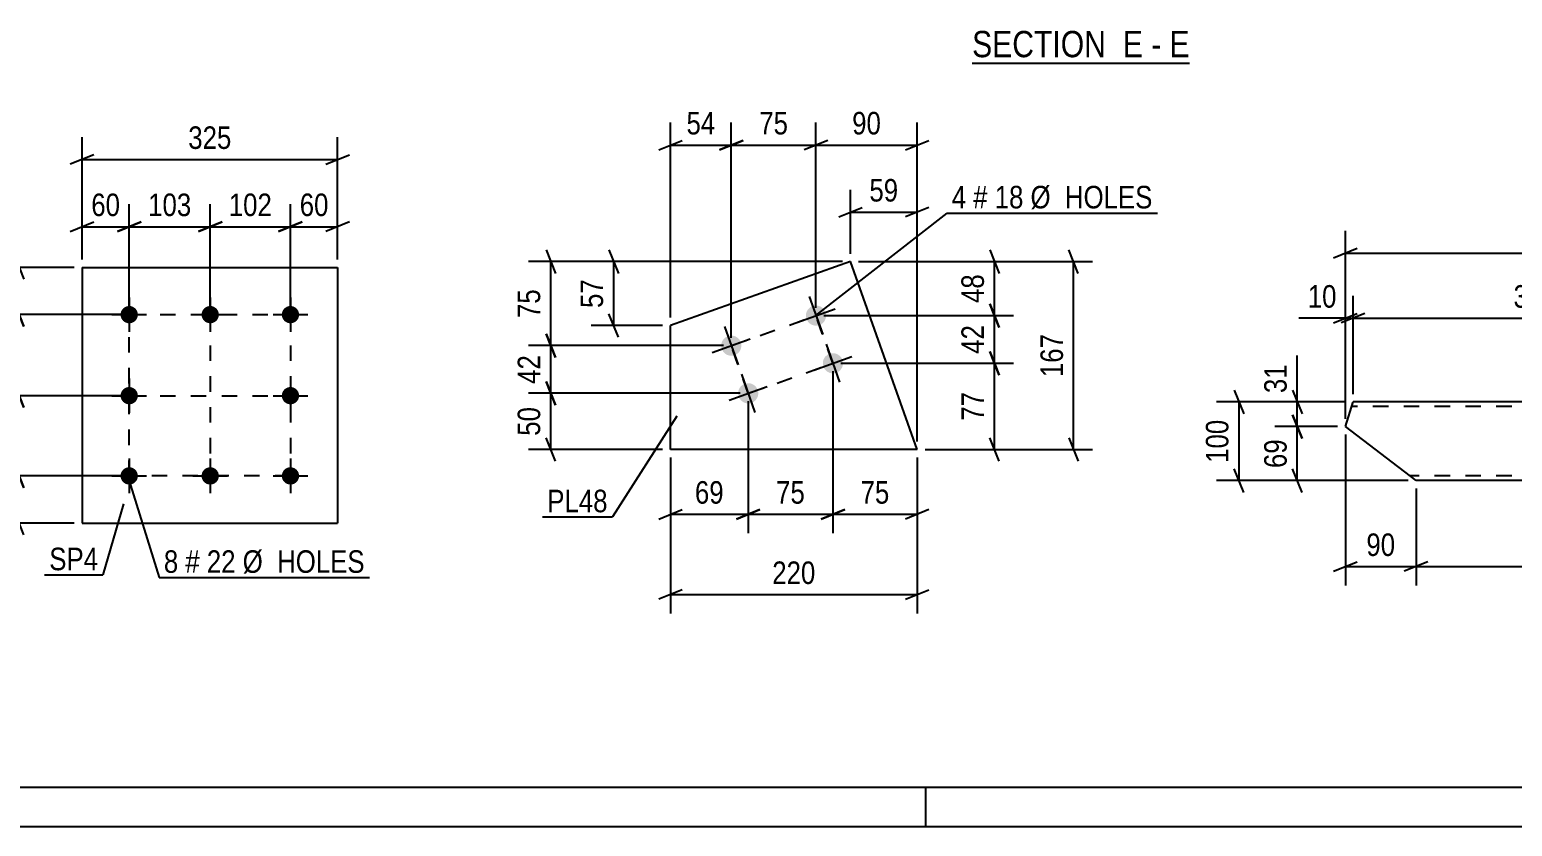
# Model space of a CAD drawing. Header units: millimetres. Extents: x 0 to 841, y 0 to 594.
# Drawn here: x 97.1 to 285.6, y 0 to 101.3 of the extents above; entities that cross this region are included whole.
import ezdxf

# ---------------------------------------------------------------- set-up
doc = ezdxf.new("R2010")
doc.units = ezdxf.units.MM
doc.linetypes.add('DXK_LINE_DOT2', pattern=[3.9198, 1.9599, -1.9599])
doc.styles.add('Arial Narrow', font='ARIALN.TTF', dxfattribs={"height": 0.2})

# ---------------------------------------------------------------- blocks, each defined once
blk = doc.blocks.new('Unknown-275726623-1137')
at = {"color": 5, "linetype": 'Continuous'}
for p, q in [((5, 5), (836, 5)), ((211, 0), (211, 5)), ((0, 0), (841, 0))]:
    blk.add_line(p, q, dxfattribs=at)
blk = doc.blocks.new('Unknown-275726623-19 - 1378')
at = {"color": 6, "linetype": 'Continuous'}
blk.add_line((216.9, 97.03), (244.55, 97.03), dxfattribs=at)
at = {"color": 0, "linetype": 'Continuous'}
for points in [[(235.01, 97.78), (235.01, 101.28), (216.9, 101.28), (216.9, 97.78)], [(238.62, 97.78), (238.62, 101.28), (236.06, 101.28), (236.06, 97.78)], [(240.94, 97.78), (240.94, 101.28), (239.67, 101.28), (239.67, 97.78)], [(244.55, 97.78), (244.55, 101.28), (241.99, 101.28), (241.99, 97.78)]]:
    blk.add_wipeout(points, dxfattribs=at)
at = {"color": 7, "linetype": 'Continuous', "style": 'Arial Narrow'}
for s, p in [('SECTION ', (216.9, 97.78)), ('E', (236.06, 97.78)), ('E', (241.99, 97.78)), ('-', (239.67, 97.78))]:
    blk.add_text(s, height=3.34, dxfattribs=at).set_placement(p)
blk = doc.blocks.new('Part-275726623-1850 - 1834')
at = {"color": 2, "linetype": 'Continuous'}
for p, q in [((264.35, 50.81), (265.33, 53.96)), ((293.34, 53.96), (265.33, 53.96)), ((313.44, 53.96), (293.44, 53.96)), ((320.79, 48.36), (313.44, 53.96)), ((273.34, 43.96), (264.35, 50.81)), ((320.79, 48.36), (319.41, 43.96)), ((293.34, 43.96), (273.34, 43.96)), ((319.41, 43.96), (293.44, 43.96))]:
    blk.add_line(p, q, dxfattribs=at)
at = {"color": 7, "linetype": 'DXK_LINE_DOT2'}
for p, q in [((293.34, 53.36), (265.14, 53.36)), ((314.23, 53.36), (293.44, 53.36)), ((293.34, 44.56), (272.56, 44.56)), ((319.6, 44.56), (293.44, 44.56))]:
    blk.add_line(p, q, dxfattribs=at)
blk = doc.blocks.new('Part-275726623-3630 - 3591')
at = {"color": 2, "linetype": 'Continuous'}
for p, q in [((103.74, 71.05), (103.74, 38.55)), ((103.74, 71.05), (136.24, 71.05)), ((136.24, 71.05), (136.24, 38.55)), ((103.74, 38.55), (136.24, 38.55))]:
    blk.add_line(p, q, dxfattribs=at)
blk = doc.blocks.new('Bolt-275726623-3625 - 3591')
at = {"linetype": 'Continuous'}
for points in [[(109.74, 66.15, -1), (109.74, 63.95, -1)], [(120.04, 66.15, -1), (120.04, 63.95, -1)], [(130.24, 66.15, -1), (130.24, 63.95, -1)], [(109.74, 55.85, -1), (109.74, 53.65, -1)], [(130.24, 55.85, -1), (130.24, 53.65, -1)], [(109.74, 45.65, -1), (109.74, 43.45, -1)], [(120.04, 45.65, -1), (120.04, 43.45, -1)], [(130.24, 45.65, -1), (130.24, 43.45, -1)]]:
    blk.add_hatch(color=1, dxfattribs=at).paths.add_polyline_path(points)
at = {"color": 1, "linetype": 'Continuous'}
for p, q in [((109.74, 67.25), (109.74, 62.85)), ((120.04, 67.25), (120.04, 62.85)), ((130.24, 67.25), (130.24, 62.85)), ((107.54, 65.05), (111.94, 65.05)), ((117.84, 65.05), (122.24, 65.05)), ((128.04, 65.05), (132.44, 65.05)), ((109.74, 56.95), (109.74, 52.55)), ((130.24, 56.95), (130.24, 52.55)), ((107.54, 54.75), (111.94, 54.75)), ((128.04, 54.75), (132.44, 54.75)), ((109.74, 46.75), (109.74, 42.35)), ((120.04, 46.75), (120.04, 42.35)), ((130.24, 46.75), (130.24, 42.35)), ((107.54, 44.55), (111.94, 44.55)), ((117.84, 44.55), (122.24, 44.55)), ((128.04, 44.55), (132.44, 44.55))]:
    blk.add_line(p, q, dxfattribs=at)
blk = doc.blocks.new('Bolt-275726623-2575 - 2512')
at = {"linetype": 'Continuous'}
for points in [[(198.26, 65.36, -1), (195.84, 64.5, -1)], [(187.49, 61.54, -1), (185.07, 60.68, -1)], [(200.41, 59.3, -1), (197.99, 58.44, -1)], [(189.64, 55.48, -1), (187.22, 54.62, -1)]]:
    blk.add_hatch(color=1, dxfattribs=at).paths.add_polyline_path(points)
at = {"color": 1, "linetype": 'Continuous'}
for p, q in [((196.19, 67.35), (197.91, 62.51)), ((194.63, 64.07), (199.47, 65.79)), ((185.42, 63.53), (187.14, 58.69)), ((183.85, 60.25), (188.7, 61.97)), ((198.34, 61.3), (200.06, 56.45)), ((196.78, 58.01), (201.62, 59.73)), ((187.57, 57.48), (189.29, 52.63)), ((186, 54.19), (190.85, 55.91))]:
    blk.add_line(p, q, dxfattribs=at)
blk = doc.blocks.new('Part-275726623-2590 - 2512')
at = {"color": 2, "linetype": 'Continuous'}
for p, q in [((201.44, 71.79), (178.55, 63.67)), ((209.91, 47.91), (201.44, 71.79)), ((178.55, 47.91), (178.55, 63.67)), ((209.91, 47.91), (178.55, 47.91))]:
    blk.add_line(p, q, dxfattribs=at)
blk = doc.blocks.new('Rectangle-275726623-3717 - 3591')
at = {"color": 1, "linetype": 'DXK_LINE_DOT2'}
blk.add_lwpolyline([(109.74, 65.05), (130.24, 65.05), (130.24, 44.55), (109.74, 44.55), (109.74, 65.05)], close=True, dxfattribs=at)
blk = doc.blocks.new('Line-275726623-2757 - 2512')
at = {"color": 1, "linetype": 'DXK_LINE_DOT2'}
blk.add_line((186.28, 61.11), (197.05, 64.93), dxfattribs=at)
blk = doc.blocks.new('Line-275726623-3703 - 3591')
at = {"color": 1, "linetype": 'DXK_LINE_DOT2'}
blk.add_line((120.04, 65.05), (120.04, 44.55), dxfattribs=at)
blk = doc.blocks.new('Line-275726623-2750 - 2512')
at = {"color": 1, "linetype": 'DXK_LINE_DOT2'}
blk.add_line((199.2, 58.87), (197.05, 64.93), dxfattribs=at)
blk = doc.blocks.new('Line-275726623-3710 - 3591')
at = {"color": 1, "linetype": 'DXK_LINE_DOT2'}
blk.add_line((109.74, 54.75), (130.24, 54.75), dxfattribs=at)
blk = doc.blocks.new('Line-275726623-2743 - 2512')
at = {"color": 1, "linetype": 'DXK_LINE_DOT2'}
blk.add_line((188.43, 55.05), (199.2, 58.87), dxfattribs=at)
blk = doc.blocks.new('Line-275726623-2736 - 2512')
at = {"color": 1, "linetype": 'DXK_LINE_DOT2'}
blk.add_line((188.43, 55.05), (186.28, 61.11), dxfattribs=at)
blk = doc.blocks.new('StraightDimension-275726623-1990 - 1834')
at = {"color": 7, "linetype": 'Continuous'}
for p, q in [((264.35, 51.81), (264.35, 75.7)), ((320.79, 49.36), (320.79, 75.7)), ((265.85, 73.45), (262.85, 72.25)), ((264.35, 72.85), (320.79, 72.85)), ((319.29, 72.25), (322.29, 73.45))]:
    blk.add_line(p, q, dxfattribs=at)
at = {"color": 0}
blk.add_wipeout([(296.82, 73.6), (296.82, 77.8), (288.31, 77.8), (288.31, 73.6)], dxfattribs=at)
at = {"color": 3, "style": 'Arial Narrow'}
blk.add_text('3167', height=2.863, dxfattribs=at).set_placement((288.91, 74.2))
blk = doc.blocks.new('StraightDimension-275726623-2042 - 1834')
at = {"color": 7, "linetype": 'Continuous'}
for p, q in [((264.35, 49.81), (264.35, 30.62)), ((273.34, 42.96), (273.34, 30.62)), ((262.85, 32.42), (265.85, 33.62)), ((264.35, 33.02), (273.34, 33.02)), ((274.84, 33.62), (271.84, 32.42))]:
    blk.add_line(p, q, dxfattribs=at)
at = {"color": 0}
blk.add_wipeout([(271.27, 33.77), (271.27, 37.97), (266.42, 37.97), (266.42, 33.77)], dxfattribs=at)
at = {"color": 3, "style": 'Arial Narrow'}
blk.add_text('90', height=2.863, dxfattribs=at).set_placement((267.02, 34.37))
blk = doc.blocks.new('StraightDimension-275726623-1965 - 1834')
at = {"color": 7, "linetype": 'Continuous'}
for p, q in [((257.64, 52.31), (258.84, 49.31)), ((263.35, 50.81), (255.39, 50.81)), ((258.24, 43.96), (258.24, 50.81)), ((258.84, 42.46), (257.64, 45.46)), ((272.34, 43.96), (255.39, 43.96))]:
    blk.add_line(p, q, dxfattribs=at)
at = {"color": 0}
blk.add_wipeout([(257.49, 49.81), (253.29, 49.81), (253.29, 44.95), (257.49, 44.95)], dxfattribs=at)
at = {"color": 3, "style": 'Arial Narrow'}
blk.add_text('69', height=2.863, rotation=90.0002, dxfattribs=at).set_placement((256.89, 45.55))
blk = doc.blocks.new('StraightDimension-275726623-1941 - 1834')
at = {"color": 7, "linetype": 'Continuous'}
for p, q in [((257.64, 55.46), (258.84, 52.46)), ((264.33, 53.96), (255.39, 53.96)), ((258.24, 50.81), (258.24, 53.96)), ((258.84, 49.31), (257.64, 52.31)), ((263.35, 50.81), (255.39, 50.81))]:
    blk.add_line(p, q, dxfattribs=at)
at = {"color": 0}
blk.add_wipeout([(257.49, 59.34), (253.29, 59.34), (253.29, 54.48), (257.49, 54.48)], dxfattribs=at)
at = {"color": 7, "linetype": 'Continuous'}
blk.add_line((258.24, 53.96), (258.24, 59.86), dxfattribs=at)
blk.add_line((258.24, 53.96), (258.24, 59.86), dxfattribs=at)
at = {"color": 3, "style": 'Arial Narrow'}
blk.add_text('31', height=2.863, rotation=90.0002, dxfattribs=at).set_placement((256.89, 55.08))
blk = doc.blocks.new('StraightDimension-275726623-1907 - 1834')
at = {"color": 7, "linetype": 'Continuous'}
for p, q in [((250.23, 55.46), (251.43, 52.46)), ((264.33, 53.96), (247.98, 53.96)), ((250.83, 43.96), (250.83, 53.96)), ((251.43, 42.46), (250.23, 45.46)), ((272.34, 43.96), (247.98, 43.96))]:
    blk.add_line(p, q, dxfattribs=at)
at = {"color": 0}
blk.add_wipeout([(250.08, 52.3), (245.88, 52.3), (245.88, 45.61), (250.08, 45.61)], dxfattribs=at)
at = {"color": 3, "style": 'Arial Narrow'}
blk.add_text('100', height=2.863, rotation=90.0002, dxfattribs=at).set_placement((249.48, 46.21))
blk = doc.blocks.new('StraightDimension-275726623-2018 - 1834')
at = {"color": 7, "linetype": 'Continuous'}
for p, q in [((273.34, 42.96), (273.34, 30.62)), ((319.41, 42.96), (319.41, 30.62)), ((274.84, 33.62), (271.84, 32.42)), ((273.34, 33.02), (319.41, 33.02)), ((317.91, 32.42), (320.91, 33.62))]:
    blk.add_line(p, q, dxfattribs=at)
at = {"color": 0}
blk.add_wipeout([(300.64, 33.77), (300.64, 37.97), (292.12, 37.97), (292.12, 33.77)], dxfattribs=at)
at = {"color": 3, "style": 'Arial Narrow'}
blk.add_text('3063', height=2.863, dxfattribs=at).set_placement((292.72, 34.37))
blk = doc.blocks.new('StraightDimension-275726623-2060 - 1834')
at = {"color": 7, "linetype": 'Continuous'}
for p, q in [((264.35, 51.81), (264.35, 67.44)), ((265.33, 54.96), (265.33, 67.44)), ((262.85, 63.99), (265.85, 65.19)), ((266.83, 65.19), (263.83, 63.99)), ((264.35, 64.59), (265.33, 64.59))]:
    blk.add_line(p, q, dxfattribs=at)
at = {"color": 0}
blk.add_wipeout([(263.82, 65.34), (263.82, 69.54), (258.97, 69.54), (258.97, 65.34)], dxfattribs=at)
at = {"color": 7, "linetype": 'Continuous'}
blk.add_line((264.35, 64.59), (258.44, 64.59), dxfattribs=at)
blk.add_line((264.35, 64.59), (258.44, 64.59), dxfattribs=at)
at = {"color": 3, "style": 'Arial Narrow'}
blk.add_text('10', height=2.863, dxfattribs=at).set_placement((259.57, 65.94))
blk = doc.blocks.new('StraightDimension-275726623-2077 - 1834')
at = {"color": 7, "linetype": 'Continuous'}
for p, q in [((265.33, 54.96), (265.33, 67.44)), ((313.44, 54.96), (313.44, 67.44)), ((266.83, 65.19), (263.83, 63.99)), ((265.33, 64.59), (313.44, 64.59)), ((311.94, 63.99), (314.94, 65.19))]:
    blk.add_line(p, q, dxfattribs=at)
at = {"color": 0}
blk.add_wipeout([(293.64, 65.34), (293.64, 69.54), (285.13, 69.54), (285.13, 65.34)], dxfattribs=at)
at = {"color": 3, "style": 'Arial Narrow'}
blk.add_text('3083', height=2.863, dxfattribs=at).set_placement((285.73, 65.94))
blk = doc.blocks.new('StraightDimension-275726623-3653 - 3591')
at = {"color": 7, "linetype": 'Continuous'}
for p, q in [((95.16, 46.05), (96.36, 43.05)), ((108.74, 44.55), (92.91, 44.55)), ((95.76, 38.55), (95.76, 44.55)), ((96.36, 37.05), (95.16, 40.05)), ((102.74, 38.55), (92.91, 38.55))]:
    blk.add_line(p, q, dxfattribs=at)
at = {"color": 0}
blk.add_wipeout([(95.01, 43.98), (90.81, 43.98), (90.81, 39.12), (95.01, 39.12)], dxfattribs=at)
at = {"color": 3, "style": 'Arial Narrow'}
blk.add_text('60', height=2.863, rotation=90.0002, dxfattribs=at).set_placement((94.41, 39.72))
blk = doc.blocks.new('StraightDimension-275726623-3632 - 3591')
at = {"color": 7, "linetype": 'Continuous'}
for p, q in [((87.03, 69.55), (85.83, 72.55)), ((102.74, 71.05), (83.58, 71.05)), ((86.43, 38.55), (86.43, 71.05)), ((85.83, 40.05), (87.03, 37.05)), ((102.74, 38.55), (83.58, 38.55))]:
    blk.add_line(p, q, dxfattribs=at)
at = {"color": 0}
blk.add_wipeout([(85.68, 58.14), (81.48, 58.14), (81.48, 51.46), (85.68, 51.46)], dxfattribs=at)
at = {"color": 3, "style": 'Arial Narrow'}
blk.add_text('325', height=2.863, rotation=90.0002, dxfattribs=at).set_placement((85.08, 52.06))
blk = doc.blocks.new('StraightDimension-275726623-3643 - 3591')
at = {"color": 7, "linetype": 'Continuous'}
for p, q in [((95.16, 72.55), (96.36, 69.55)), ((102.74, 71.05), (92.91, 71.05)), ((95.76, 65.05), (95.76, 71.05)), ((96.36, 63.55), (95.16, 66.55)), ((108.74, 65.05), (92.91, 65.05))]:
    blk.add_line(p, q, dxfattribs=at)
at = {"color": 0}
blk.add_wipeout([(95.01, 70.48), (90.81, 70.48), (90.81, 65.62), (95.01, 65.62)], dxfattribs=at)
at = {"color": 3, "style": 'Arial Narrow'}
blk.add_text('60', height=2.863, rotation=90.0002, dxfattribs=at).set_placement((94.41, 66.22))
blk = doc.blocks.new('StraightDimension-275726623-3668 - 3591')
at = {"color": 7, "linetype": 'Continuous'}
for p, q in [((103.74, 72.05), (103.74, 79.08)), ((109.74, 66.05), (109.74, 79.08)), ((102.24, 75.63), (105.24, 76.83)), ((103.74, 76.23), (109.74, 76.23)), ((111.24, 76.83), (108.24, 75.63))]:
    blk.add_line(p, q, dxfattribs=at)
at = {"color": 0}
blk.add_wipeout([(109.17, 76.98), (109.17, 81.18), (104.32, 81.18), (104.32, 76.98)], dxfattribs=at)
at = {"color": 3, "style": 'Arial Narrow'}
blk.add_text('60', height=2.863, dxfattribs=at).set_placement((104.92, 77.58))
blk = doc.blocks.new('StraightDimension-275726623-3678 - 3591')
at = {"color": 7, "linetype": 'Continuous'}
for p, q in [((130.24, 66.05), (130.24, 79.08)), ((136.24, 72.05), (136.24, 79.08)), ((128.74, 75.63), (131.74, 76.83)), ((130.24, 76.23), (136.24, 76.23)), ((137.74, 76.83), (134.74, 75.63))]:
    blk.add_line(p, q, dxfattribs=at)
at = {"color": 0}
blk.add_wipeout([(135.67, 76.98), (135.67, 81.18), (130.82, 81.18), (130.82, 76.98)], dxfattribs=at)
at = {"color": 3, "style": 'Arial Narrow'}
blk.add_text('60', height=2.863, dxfattribs=at).set_placement((131.42, 77.58))
blk = doc.blocks.new('StraightDimension-275726623-3693 - 3591')
at = {"color": 7, "linetype": 'Continuous'}
for p, q in [((103.74, 72.05), (103.74, 87.62)), ((136.24, 72.05), (136.24, 87.62)), ((105.24, 85.37), (102.24, 84.17)), ((134.74, 84.17), (137.74, 85.37)), ((103.74, 84.77), (136.24, 84.77))]:
    blk.add_line(p, q, dxfattribs=at)
at = {"color": 0}
blk.add_wipeout([(123.34, 85.52), (123.34, 89.72), (116.65, 89.72), (116.65, 85.52)], dxfattribs=at)
at = {"color": 3, "style": 'Arial Narrow'}
blk.add_text('325', height=2.863, dxfattribs=at).set_placement((117.25, 86.12))
blk = doc.blocks.new('StraightDimension-275726623-9683 - 3591')
at = {"color": 7, "linetype": 'Continuous'}
for p, q in [((108.74, 54.75), (92.91, 54.75)), ((95.16, 56.25), (96.36, 53.25)), ((95.76, 44.55), (95.76, 54.75)), ((96.36, 43.05), (95.16, 46.05)), ((108.74, 44.55), (92.91, 44.55))]:
    blk.add_line(p, q, dxfattribs=at)
at = {"color": 0}
blk.add_wipeout([(95.01, 52.99), (90.81, 52.99), (90.81, 46.31), (95.01, 46.31)], dxfattribs=at)
at = {"color": 3, "style": 'Arial Narrow'}
blk.add_text('102', height=2.863, rotation=90.0002, dxfattribs=at).set_placement((94.41, 46.91))
blk = doc.blocks.new('StraightDimension-275726623-9685 - 3591')
at = {"color": 7, "linetype": 'Continuous'}
for p, q in [((95.16, 66.55), (96.36, 63.55)), ((108.74, 65.05), (92.91, 65.05)), ((95.76, 54.75), (95.76, 65.05)), ((108.74, 54.75), (92.91, 54.75)), ((96.36, 53.25), (95.16, 56.25))]:
    blk.add_line(p, q, dxfattribs=at)
at = {"color": 0}
blk.add_wipeout([(95.01, 63.24), (90.81, 63.24), (90.81, 56.56), (95.01, 56.56)], dxfattribs=at)
at = {"color": 3, "style": 'Arial Narrow'}
blk.add_text('103', height=2.863, rotation=90.0002, dxfattribs=at).set_placement((94.41, 57.16))
blk = doc.blocks.new('StraightDimension-275726623-9699 - 3591')
at = {"color": 7, "linetype": 'Continuous'}
for p, q in [((109.74, 66.05), (109.74, 79.08)), ((120.04, 66.05), (120.04, 79.08)), ((108.24, 75.63), (111.24, 76.83)), ((109.74, 76.23), (120.04, 76.23)), ((121.54, 76.83), (118.54, 75.63))]:
    blk.add_line(p, q, dxfattribs=at)
at = {"color": 0}
blk.add_wipeout([(118.24, 76.98), (118.24, 81.18), (111.55, 81.18), (111.55, 76.98)], dxfattribs=at)
at = {"color": 3, "style": 'Arial Narrow'}
blk.add_text('103', height=2.863, dxfattribs=at).set_placement((112.15, 77.58))
blk = doc.blocks.new('StraightDimension-275726623-9701 - 3591')
at = {"color": 7, "linetype": 'Continuous'}
for p, q in [((120.04, 66.05), (120.04, 79.08)), ((130.24, 66.05), (130.24, 79.08)), ((118.54, 75.63), (121.54, 76.83)), ((120.04, 76.23), (130.24, 76.23)), ((131.74, 76.83), (128.74, 75.63))]:
    blk.add_line(p, q, dxfattribs=at)
at = {"color": 0}
blk.add_wipeout([(128.49, 76.98), (128.49, 81.18), (121.8, 81.18), (121.8, 76.98)], dxfattribs=at)
at = {"color": 3, "style": 'Arial Narrow'}
blk.add_text('102', height=2.863, dxfattribs=at).set_placement((122.4, 77.58))
blk = doc.blocks.new('StraightDimension-275726623-23548 - 2512')
at = {"color": 7, "linetype": 'Continuous'}
for p, q in [((178.55, 64.67), (178.55, 89.46)), ((186.28, 62.11), (186.28, 89.46)), ((177.05, 86.01), (180.05, 87.21)), ((187.78, 87.21), (184.78, 86.01)), ((178.55, 86.61), (186.28, 86.61))]:
    blk.add_line(p, q, dxfattribs=at)
at = {"color": 0}
blk.add_wipeout([(184.84, 87.36), (184.84, 91.56), (179.99, 91.56), (179.99, 87.36)], dxfattribs=at)
at = {"color": 3, "style": 'Arial Narrow'}
blk.add_text('54', height=2.863, dxfattribs=at).set_placement((180.59, 87.96))
blk = doc.blocks.new('StraightDimension-275726623-2699 - 2512')
at = {"color": 7, "linetype": 'Continuous'}
for p, q in [((199.2, 57.87), (199.2, 37.27)), ((209.91, 46.91), (209.91, 37.27)), ((197.7, 39.07), (200.7, 40.27)), ((199.2, 39.67), (209.91, 39.67)), ((211.41, 40.27), (208.41, 39.07))]:
    blk.add_line(p, q, dxfattribs=at)
at = {"color": 0}
blk.add_wipeout([(206.98, 40.42), (206.98, 44.62), (202.12, 44.62), (202.12, 40.42)], dxfattribs=at)
at = {"color": 3, "style": 'Arial Narrow'}
blk.add_text('75', height=2.863, dxfattribs=at).set_placement((202.72, 41.02))
blk = doc.blocks.new('StraightDimension-275726623-2608 - 2512')
at = {"color": 7, "linetype": 'Continuous'}
for p, q in [((178.55, 46.91), (178.55, 27.06)), ((209.91, 46.91), (209.91, 27.06)), ((180.05, 30.06), (177.05, 28.86)), ((178.55, 29.46), (209.91, 29.46)), ((208.41, 28.86), (211.41, 30.06))]:
    blk.add_line(p, q, dxfattribs=at)
at = {"color": 0}
blk.add_wipeout([(197.57, 30.21), (197.57, 34.41), (190.89, 34.41), (190.89, 30.21)], dxfattribs=at)
at = {"color": 3, "style": 'Arial Narrow'}
blk.add_text('220', height=2.863, dxfattribs=at).set_placement((191.49, 30.81))
blk = doc.blocks.new('StraightDimension-275726623-2592 - 2512')
at = {"color": 7, "linetype": 'Continuous'}
for p, q in [((200.44, 71.79), (168.48, 71.79)), ((170.73, 73.29), (171.93, 70.29)), ((171.33, 63.67), (171.33, 71.79)), ((171.93, 62.17), (170.73, 65.17)), ((177.55, 63.67), (168.48, 63.67))]:
    blk.add_line(p, q, dxfattribs=at)
at = {"color": 0}
blk.add_wipeout([(170.58, 70.16), (166.38, 70.16), (166.38, 65.3), (170.58, 65.3)], dxfattribs=at)
at = {"color": 3, "style": 'Arial Narrow'}
blk.add_text('57', height=2.863, rotation=90.0002, dxfattribs=at).set_placement((169.98, 65.9))
blk = doc.blocks.new('StraightDimension-275726623-2613 - 2512')
at = {"color": 7, "linetype": 'Continuous'}
for p, q in [((201.44, 72.79), (201.44, 80.93)), ((209.91, 48.91), (209.91, 80.93)), ((199.94, 77.48), (202.94, 78.68)), ((201.44, 78.08), (209.91, 78.08)), ((211.41, 78.68), (208.41, 77.48))]:
    blk.add_line(p, q, dxfattribs=at)
at = {"color": 0}
blk.add_wipeout([(208.1, 78.83), (208.1, 83.03), (203.24, 83.03), (203.24, 78.83)], dxfattribs=at)
at = {"color": 3, "style": 'Arial Narrow'}
blk.add_text('59', height=2.863, dxfattribs=at).set_placement((203.84, 79.43))
blk = doc.blocks.new('StraightDimension-275726623-2632 - 2512')
at = {"color": 7, "linetype": 'Continuous'}
for p, q in [((219.15, 60.37), (220.35, 57.37)), ((200.2, 58.87), (222.15, 58.87)), ((219.75, 47.91), (219.75, 58.87)), ((220.35, 46.41), (219.15, 49.41)), ((210.91, 47.91), (222.15, 47.91))]:
    blk.add_line(p, q, dxfattribs=at)
at = {"color": 0}
blk.add_wipeout([(219, 55.82), (214.8, 55.82), (214.8, 50.96), (219, 50.96)], dxfattribs=at)
at = {"color": 3, "style": 'Arial Narrow'}
blk.add_text('77', height=2.863, rotation=90.0002, dxfattribs=at).set_placement((218.4, 51.56))
blk = doc.blocks.new('StraightDimension-275726623-2638 - 2512')
at = {"color": 7, "linetype": 'Continuous'}
for p, q in [((219.15, 66.43), (220.35, 63.43)), ((198.05, 64.93), (222.15, 64.93)), ((219.75, 58.87), (219.75, 64.93)), ((220.35, 57.37), (219.15, 60.37)), ((200.2, 58.87), (222.15, 58.87))]:
    blk.add_line(p, q, dxfattribs=at)
at = {"color": 0}
blk.add_wipeout([(219, 64.33), (214.8, 64.33), (214.8, 59.47), (219, 59.47)], dxfattribs=at)
at = {"color": 3, "style": 'Arial Narrow'}
blk.add_text('42', height=2.863, rotation=90.0002, dxfattribs=at).set_placement((218.4, 60.07))
blk = doc.blocks.new('StraightDimension-275726623-2646 - 2512')
at = {"color": 7, "linetype": 'Continuous'}
for p, q in [((202.44, 71.79), (222.15, 71.79)), ((219.15, 73.29), (220.35, 70.29)), ((219.75, 64.93), (219.75, 71.79)), ((220.35, 63.43), (219.15, 66.43)), ((198.05, 64.93), (222.15, 64.93))]:
    blk.add_line(p, q, dxfattribs=at)
at = {"color": 0}
blk.add_wipeout([(219, 70.79), (214.8, 70.79), (214.8, 65.93), (219, 65.93)], dxfattribs=at)
at = {"color": 3, "style": 'Arial Narrow'}
blk.add_text('48', height=2.863, rotation=90.0002, dxfattribs=at).set_placement((218.4, 66.53))
blk = doc.blocks.new('StraightDimension-275726623-2678 - 2512')
at = {"color": 7, "linetype": 'Continuous'}
for p, q in [((202.44, 71.79), (232.2, 71.79)), ((230.4, 70.29), (229.2, 73.29)), ((229.8, 47.91), (229.8, 71.79)), ((229.2, 49.41), (230.4, 46.41)), ((210.91, 47.91), (232.2, 47.91))]:
    blk.add_line(p, q, dxfattribs=at)
at = {"color": 0}
blk.add_wipeout([(229.05, 63.19), (224.85, 63.19), (224.85, 56.51), (229.05, 56.51)], dxfattribs=at)
at = {"color": 3, "style": 'Arial Narrow'}
blk.add_text('167', height=2.863, rotation=90.0002, dxfattribs=at).set_placement((228.45, 57.11))
blk = doc.blocks.new('StraightDimension-275726623-2685 - 2512')
at = {"color": 7, "linetype": 'Continuous'}
for p, q in [((188.43, 54.05), (188.43, 37.27)), ((178.55, 46.91), (178.55, 37.27)), ((177.05, 39.07), (180.05, 40.27)), ((178.55, 39.67), (188.43, 39.67)), ((189.93, 40.27), (186.93, 39.07))]:
    blk.add_line(p, q, dxfattribs=at)
at = {"color": 0}
blk.add_wipeout([(185.92, 40.42), (185.92, 44.62), (181.06, 44.62), (181.06, 40.42)], dxfattribs=at)
at = {"color": 3, "style": 'Arial Narrow'}
blk.add_text('69', height=2.863, dxfattribs=at).set_placement((181.66, 41.02))
blk = doc.blocks.new('StraightDimension-275726623-2691 - 2512')
at = {"color": 7, "linetype": 'Continuous'}
for p, q in [((199.2, 57.87), (199.2, 37.27)), ((188.43, 54.05), (188.43, 37.27)), ((186.93, 39.07), (189.93, 40.27)), ((188.43, 39.67), (199.2, 39.67)), ((200.7, 40.27), (197.7, 39.07))]:
    blk.add_line(p, q, dxfattribs=at)
at = {"color": 0}
blk.add_wipeout([(196.24, 40.42), (196.24, 44.62), (191.38, 44.62), (191.38, 40.42)], dxfattribs=at)
at = {"color": 3, "style": 'Arial Narrow'}
blk.add_text('75', height=2.863, dxfattribs=at).set_placement((191.98, 41.02))
blk = doc.blocks.new('StraightDimension-275726623-23488 - 2512')
at = {"color": 7, "linetype": 'Continuous'}
for p, q in [((200.44, 71.79), (160.49, 71.79)), ((162.74, 73.29), (163.94, 70.29)), ((163.34, 61.11), (163.34, 71.79)), ((163.94, 59.61), (162.74, 62.61)), ((185.28, 61.11), (160.49, 61.11))]:
    blk.add_line(p, q, dxfattribs=at)
at = {"color": 0}
blk.add_wipeout([(162.59, 68.88), (158.39, 68.88), (158.39, 64.02), (162.59, 64.02)], dxfattribs=at)
at = {"color": 3, "style": 'Arial Narrow'}
blk.add_text('75', height=2.863, rotation=90.0002, dxfattribs=at).set_placement((161.99, 64.62))
blk = doc.blocks.new('StraightDimension-275726623-23489 - 2512')
at = {"color": 7, "linetype": 'Continuous'}
for p, q in [((162.74, 62.61), (163.94, 59.61)), ((185.28, 61.11), (160.49, 61.11)), ((163.34, 55.05), (163.34, 61.11)), ((163.94, 53.55), (162.74, 56.55)), ((187.43, 55.05), (160.49, 55.05))]:
    blk.add_line(p, q, dxfattribs=at)
at = {"color": 0}
blk.add_wipeout([(162.59, 60.51), (158.39, 60.51), (158.39, 55.65), (162.59, 55.65)], dxfattribs=at)
at = {"color": 3, "style": 'Arial Narrow'}
blk.add_text('42', height=2.863, rotation=90.0002, dxfattribs=at).set_placement((161.99, 56.25))
blk = doc.blocks.new('StraightDimension-275726623-23490 - 2512')
at = {"color": 7, "linetype": 'Continuous'}
for p, q in [((162.74, 56.55), (163.94, 53.55)), ((187.43, 55.05), (160.49, 55.05)), ((163.34, 47.91), (163.34, 55.05)), ((163.94, 46.41), (162.74, 49.41)), ((177.55, 47.91), (160.49, 47.91))]:
    blk.add_line(p, q, dxfattribs=at)
at = {"color": 0}
blk.add_wipeout([(162.59, 53.91), (158.39, 53.91), (158.39, 49.05), (162.59, 49.05)], dxfattribs=at)
at = {"color": 3, "style": 'Arial Narrow'}
blk.add_text('50', height=2.863, rotation=90.0002, dxfattribs=at).set_placement((161.99, 49.65))
blk = doc.blocks.new('StraightDimension-275726623-23546 - 2512')
at = {"color": 7, "linetype": 'Continuous'}
for p, q in [((197.05, 65.93), (197.05, 89.46)), ((209.91, 48.91), (209.91, 89.46)), ((198.55, 87.21), (195.55, 86.01)), ((208.41, 86.01), (211.41, 87.21)), ((197.05, 86.61), (209.91, 86.61))]:
    blk.add_line(p, q, dxfattribs=at)
at = {"color": 0}
blk.add_wipeout([(205.91, 87.36), (205.91, 91.56), (201.05, 91.56), (201.05, 87.36)], dxfattribs=at)
at = {"color": 3, "style": 'Arial Narrow'}
blk.add_text('90', height=2.863, dxfattribs=at).set_placement((201.65, 87.96))
blk = doc.blocks.new('StraightDimension-275726623-23547 - 2512')
at = {"color": 7, "linetype": 'Continuous'}
for p, q in [((186.28, 62.11), (186.28, 89.46)), ((197.05, 65.93), (197.05, 89.46)), ((184.78, 86.01), (187.78, 87.21)), ((198.55, 87.21), (195.55, 86.01)), ((186.28, 86.61), (197.05, 86.61))]:
    blk.add_line(p, q, dxfattribs=at)
at = {"color": 0}
blk.add_wipeout([(194.09, 87.36), (194.09, 91.56), (189.24, 91.56), (189.24, 87.36)], dxfattribs=at)
at = {"color": 3, "style": 'Arial Narrow'}
blk.add_text('75', height=2.863, dxfattribs=at).set_placement((189.84, 87.96))
blk = doc.blocks.new('Mark-275726623-3621 - 3591')
at = {"color": 0}
blk.add_wipeout([(115.98, 32.23), (115.98, 35.23), (114.15, 35.23), (114.15, 32.23)], dxfattribs=at)
blk.add_wipeout([(115.98, 32.23), (115.98, 35.23), (114.15, 35.23), (114.15, 32.23)], dxfattribs=at)
at = {"color": 7, "linetype": 'Continuous'}
blk.add_line((109.53, 44.59), (113.55, 31.63), dxfattribs=at)
at = {"color": 3, "style": 'Arial Narrow'}
blk.add_text('8', height=2.86, dxfattribs=at).set_placement((114.15, 32.23))
at = {"color": 0}
blk.add_wipeout([(118.71, 32.23), (118.71, 35.23), (116.88, 35.23), (116.88, 32.23)], dxfattribs=at)
blk.add_wipeout([(118.71, 32.23), (118.71, 35.23), (116.88, 35.23), (116.88, 32.23)], dxfattribs=at)
blk.add_wipeout([(123.27, 32.23), (123.27, 35.23), (119.61, 35.23), (119.61, 32.23)], dxfattribs=at)
blk.add_wipeout([(123.27, 32.23), (123.27, 35.23), (119.61, 35.23), (119.61, 32.23)], dxfattribs=at)
at = {"color": 3, "style": 'Arial Narrow'}
for s, height, p in [('#', 2.86, (116.88, 32.23)), ('22', 2.863, (119.61, 32.23))]:
    blk.add_text(s, height=height, dxfattribs=at).set_placement(p)
at = {"color": 0}
blk.add_wipeout([(139.69, 32.23), (139.69, 35.23), (124.17, 35.23), (124.17, 32.23)], dxfattribs=at)
blk.add_wipeout([(139.69, 32.23), (139.69, 35.23), (124.17, 35.23), (124.17, 32.23)], dxfattribs=at)
at = {"color": 7, "linetype": 'Continuous'}
blk.add_line((113.55, 31.63), (140.29, 31.63), dxfattribs=at)
at = {"color": 3, "style": 'Arial Narrow'}
blk.add_text('Ø  HOLES', height=2.863, dxfattribs=at).set_placement((124.17, 32.23))
blk = doc.blocks.new('Mark-275726623-3626 - 3591')
at = {"color": 0}
blk.add_wipeout([(105.79, 32.56), (105.79, 35.56), (99.58, 35.56), (99.58, 32.56)], dxfattribs=at)
blk.add_wipeout([(105.79, 32.56), (105.79, 35.56), (99.58, 35.56), (99.58, 32.56)], dxfattribs=at)
at = {"color": 30, "linetype": 'Continuous'}
for p in [(109.03, 41.02), (98.98, 31.96)]:
    blk.add_line(p, (106.39, 31.96), dxfattribs=at)
at = {"color": 3, "style": 'Arial Narrow'}
blk.add_text('SP4', height=2.863, dxfattribs=at).set_placement((99.58, 32.56))
blk = doc.blocks.new('Mark-275726623-2586 - 2512')
at = {"color": 0}
blk.add_wipeout([(170.57, 39.93), (170.57, 42.93), (162.89, 42.93), (162.89, 39.93)], dxfattribs=at)
blk.add_wipeout([(170.57, 39.93), (170.57, 42.93), (162.89, 42.93), (162.89, 39.93)], dxfattribs=at)
at = {"color": 30, "linetype": 'Continuous'}
for p in [(179.35, 52.14), (162.29, 39.33)]:
    blk.add_line(p, (171.17, 39.33), dxfattribs=at)
at = {"color": 3, "style": 'Arial Narrow'}
blk.add_text('PL48', height=2.863, dxfattribs=at).set_placement((162.89, 39.93))
blk = doc.blocks.new('Mark-275726623-2571 - 2512')
at = {"color": 0}
blk.add_wipeout([(216.14, 78.56), (216.14, 81.56), (214.31, 81.56), (214.31, 78.56)], dxfattribs=at)
blk.add_wipeout([(216.14, 78.56), (216.14, 81.56), (214.31, 81.56), (214.31, 78.56)], dxfattribs=at)
at = {"color": 7, "linetype": 'Continuous'}
blk.add_line((197.05, 64.93), (213.71, 77.96), dxfattribs=at)
at = {"color": 3, "style": 'Arial Narrow'}
blk.add_text('4', height=2.86, dxfattribs=at).set_placement((214.31, 78.56))
at = {"color": 0}
blk.add_wipeout([(218.87, 78.56), (218.87, 81.56), (217.04, 81.56), (217.04, 78.56)], dxfattribs=at)
blk.add_wipeout([(218.87, 78.56), (218.87, 81.56), (217.04, 81.56), (217.04, 78.56)], dxfattribs=at)
blk.add_wipeout([(223.42, 78.56), (223.42, 81.56), (219.77, 81.56), (219.77, 78.56)], dxfattribs=at)
blk.add_wipeout([(223.42, 78.56), (223.42, 81.56), (219.77, 81.56), (219.77, 78.56)], dxfattribs=at)
at = {"color": 3, "style": 'Arial Narrow'}
for s, height, p in [('#', 2.86, (217.04, 78.56)), ('18', 2.863, (219.77, 78.56))]:
    blk.add_text(s, height=height, dxfattribs=at).set_placement(p)
at = {"color": 0}
blk.add_wipeout([(239.85, 78.56), (239.85, 81.56), (224.32, 81.56), (224.32, 78.56)], dxfattribs=at)
blk.add_wipeout([(239.85, 78.56), (239.85, 81.56), (224.32, 81.56), (224.32, 78.56)], dxfattribs=at)
at = {"color": 7, "linetype": 'Continuous'}
blk.add_line((213.71, 77.96), (240.45, 77.96), dxfattribs=at)
at = {"color": 3, "style": 'Arial Narrow'}
blk.add_text('Ø  HOLES', height=2.863, dxfattribs=at).set_placement((224.32, 78.56))

msp = doc.modelspace()

# ---------------------------------------------------------------- block references
for name in ['Unknown-275726623-1137', 'Part-275726623-2590 - 2512', 'Part-275726623-3630 - 3591', 'Bolt-275726623-3625 - 3591', 'Bolt-275726623-2575 - 2512', 'Rectangle-275726623-3717 - 3591', 'Line-275726623-3703 - 3591', 'Line-275726623-2757 - 2512', 'Line-275726623-2750 - 2512', 'Line-275726623-2736 - 2512', 'Line-275726623-2743 - 2512', 'Line-275726623-3710 - 3591', 'Part-275726623-1850 - 1834']:
    msp.add_blockref(name, (0, 0))

# ---------------------------------------------------------------- next in the draw order: block references
for name in ['Unknown-275726623-19 - 1378', 'StraightDimension-275726623-23548 - 2512', 'StraightDimension-275726623-3678 - 3591', 'StraightDimension-275726623-1990 - 1834', 'StraightDimension-275726623-2699 - 2512', 'StraightDimension-275726623-3653 - 3591']:
    msp.add_blockref(name, (0, 0))

# ---------------------------------------------------------------- next in the draw order: block references
for name in ['StraightDimension-275726623-3632 - 3591', 'StraightDimension-275726623-2592 - 2512', 'StraightDimension-275726623-2042 - 1834', 'StraightDimension-275726623-2608 - 2512']:
    msp.add_blockref(name, (0, 0))

# ---------------------------------------------------------------- next in the draw order: block references
for name in ['StraightDimension-275726623-2613 - 2512', 'StraightDimension-275726623-3643 - 3591', 'StraightDimension-275726623-9683 - 3591', 'StraightDimension-275726623-2685 - 2512', 'StraightDimension-275726623-1965 - 1834']:
    msp.add_blockref(name, (0, 0))

# ---------------------------------------------------------------- next in the draw order: block references
for name in ['StraightDimension-275726623-3668 - 3591', 'StraightDimension-275726623-2632 - 2512', 'StraightDimension-275726623-1941 - 1834', 'Mark-275726623-3621 - 3591']:
    msp.add_blockref(name, (0, 0))

# ---------------------------------------------------------------- next in the draw order: block references
for name in ['StraightDimension-275726623-3693 - 3591', 'StraightDimension-275726623-9685 - 3591', 'StraightDimension-275726623-2638 - 2512', 'StraightDimension-275726623-1907 - 1834', 'Mark-275726623-3626 - 3591']:
    msp.add_blockref(name, (0, 0))

# ---------------------------------------------------------------- next in the draw order: block references
for name in ['StraightDimension-275726623-9699 - 3591', 'StraightDimension-275726623-2646 - 2512', 'StraightDimension-275726623-2060 - 1834', 'StraightDimension-275726623-2691 - 2512', 'StraightDimension-275726623-2018 - 1834']:
    msp.add_blockref(name, (0, 0))

# ---------------------------------------------------------------- next in the draw order: block references
for name in ['StraightDimension-275726623-9701 - 3591', 'StraightDimension-275726623-23488 - 2512', 'StraightDimension-275726623-2678 - 2512', 'StraightDimension-275726623-2077 - 1834']:
    msp.add_blockref(name, (0, 0))

# ---------------------------------------------------------------- next in the draw order: block references
for name in ['StraightDimension-275726623-23546 - 2512', 'StraightDimension-275726623-23489 - 2512']:
    msp.add_blockref(name, (0, 0))

# ---------------------------------------------------------------- next in the draw order: block references
for name in ['StraightDimension-275726623-23547 - 2512', 'StraightDimension-275726623-23490 - 2512']:
    msp.add_blockref(name, (0, 0))

# ---------------------------------------------------------------- next in the draw order: block references
for name in ['Mark-275726623-2571 - 2512', 'Mark-275726623-2586 - 2512']:
    msp.add_blockref(name, (0, 0))

doc.saveas('drawing.dxf')
